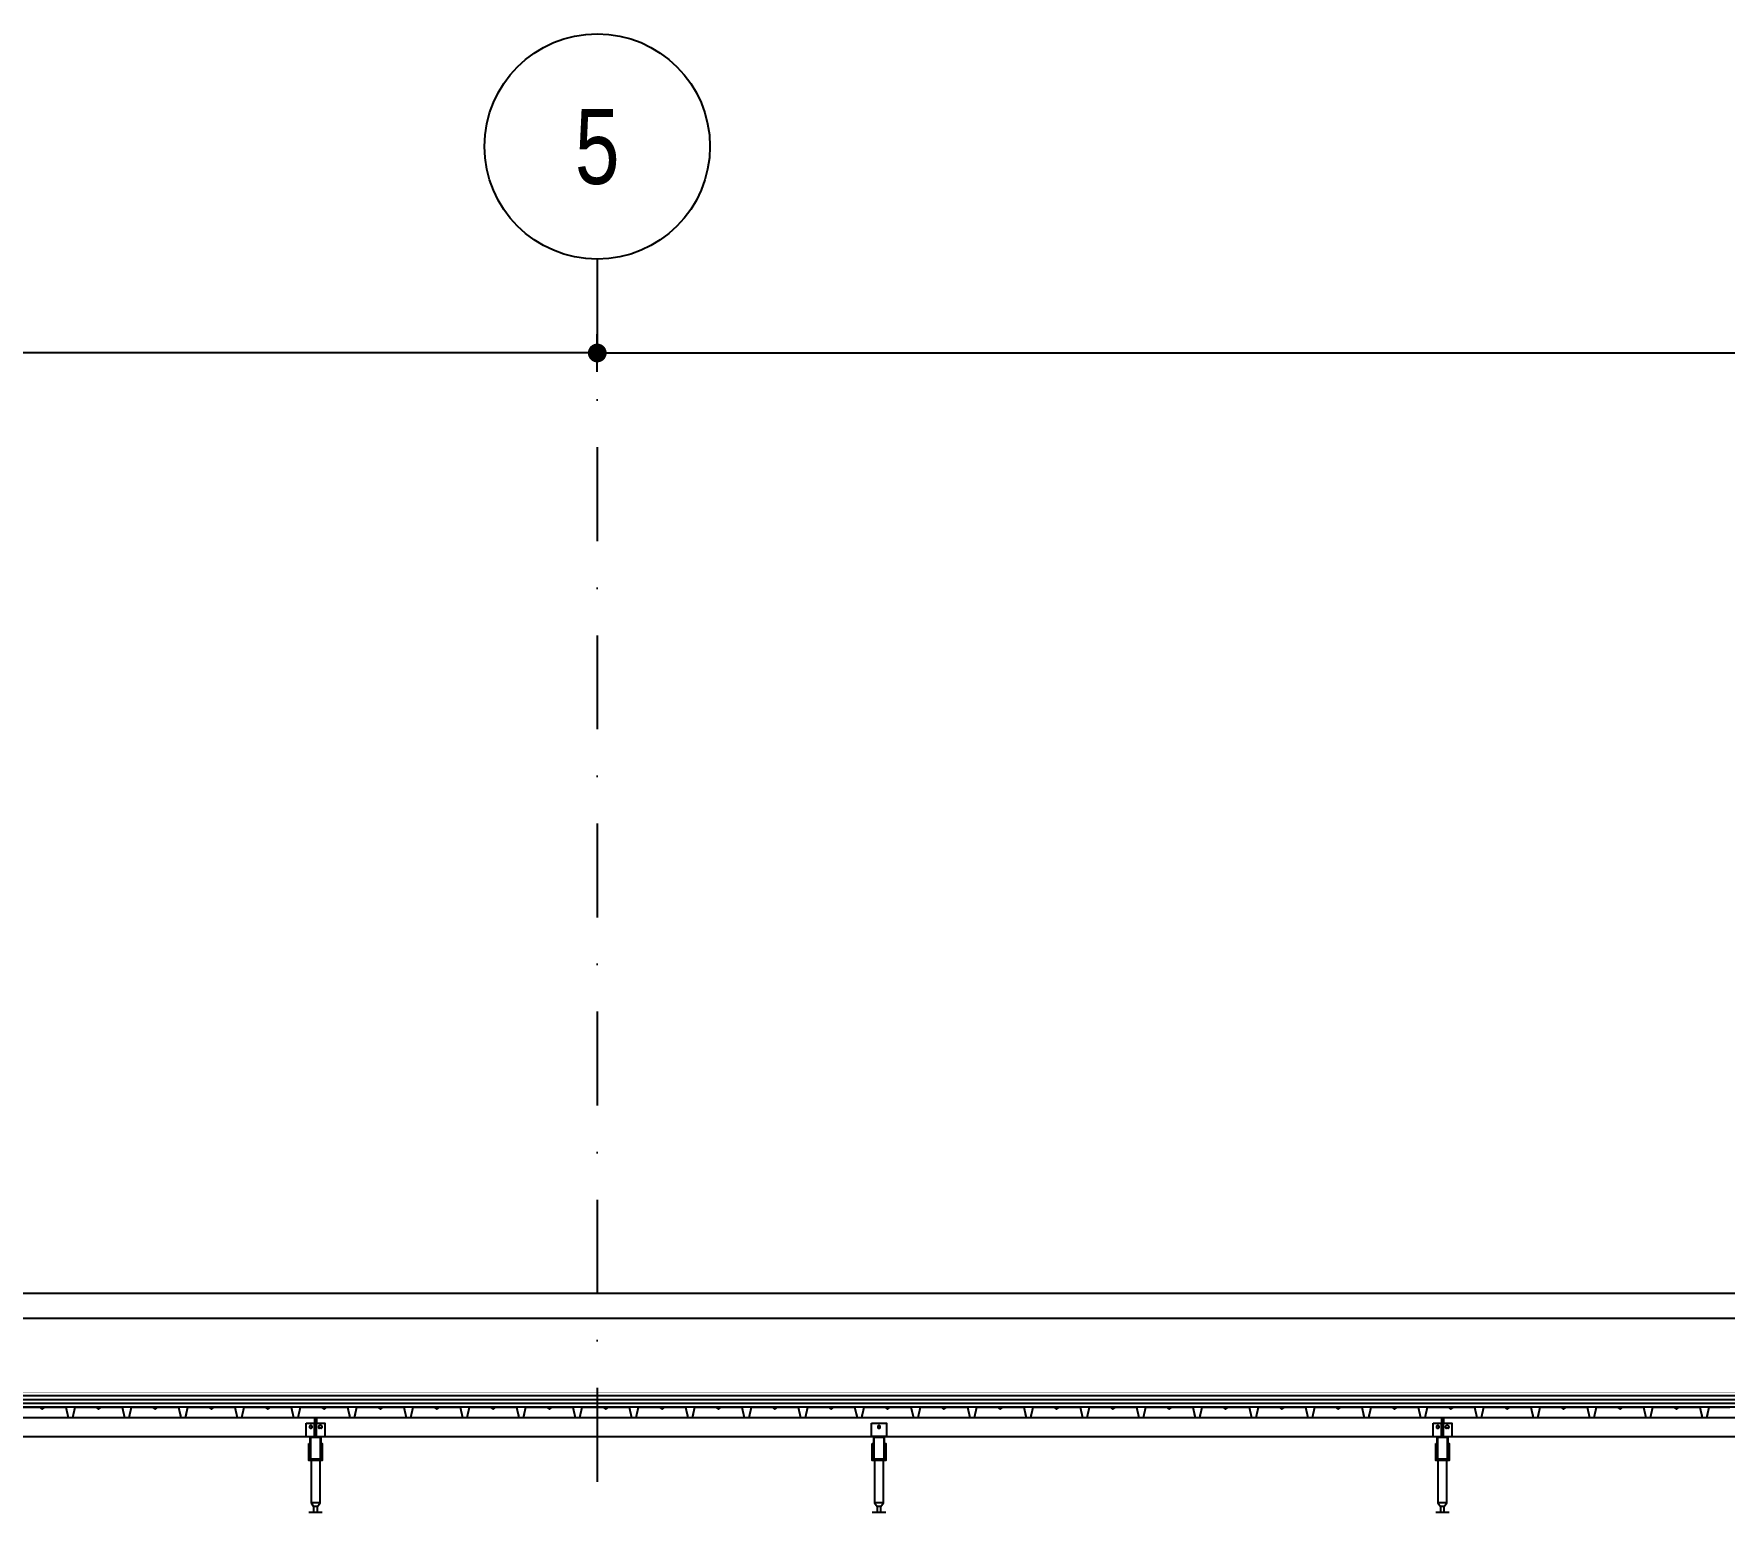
# Model space of a CAD drawing. Header units: centimetres. Extents: x 26569 to 160723, y -3143 to 14565.
# Drawn here: x 34776.7 to 35226.7, y 6345.9 to 6739.6 of the extents above; entities that cross this region are included whole.
import ezdxf
from ezdxf.enums import TextEntityAlignment as Align

# ---------------------------------------------------------------- set-up
doc = ezdxf.new("R2010")
doc.units = ezdxf.units.CM
doc.header["$LTSCALE"] = 100
doc.linetypes.add('DASHDOT2', pattern=[0.5, 0.25, -0.125, 0, -0.125])
doc.linetypes.add('HIDDEN', pattern=[9.525, 6.35, -3.175])
for name, color, linetype in [('A-ANNO-DIMS', 187, 'Continuous'), ('A-ANNO-GRID', 155, 'DASHDOT2'), ('A-ELEV-02', 253, 'Continuous'), ('A-ELEV-04', 250, 'Continuous'), ('A-WALL-INSL', 249, 'Continuous'), ('A-WALL-SNWPNL', 200, 'Continuous'), ('S-STEL', 3, 'Continuous')]:
    doc.layers.add(name, color=color, linetype=linetype)
doc.styles.add('Fields_100', font='act_simplex.shx', dxfattribs={"width": 0.8, "height": 20})
doc.linetypes.add('BATTING', pattern='A,0.00254,-2.54,[134,ltypeshp.shx,S=2.54,R=0,X=-2.54,Y=0],-5.08,[134,ltypeshp.shx,S=2.54,R=180,X=2.54,Y=0],-2.54', length=10.16254)
doc.dimstyles.new('FIELDS_100', dxfattribs={"dimscale": 0, "dimtxt": 20, "dimasz": 5, "dimexe": 5, "dimexo": 5, "dimgap": 5, "dimtad": 0, "dimdec": 0, "dimzin": 0, "dimdsep": 46, "dimtxsty": 'Fields_100', "dimblk": 'DOT', "dimcen": 0.09, "dimclrt": 50, "dimadec": 0, "dimazin": 0, "dimtfac": 1, "dimtdec": 0, "dimtix": 1, "dimtofl": 0, "dimtmove": 1, "dimatfit": 3, "dimfxl": 5, "dimfxlon": 1, "dimtolj": 1, "dimtzin": 0, "dimarcsym": 0})

# ---------------------------------------------------------------- blocks, each defined once
blk = doc.blocks.new('_Dot')
at = {"color": 0, "linetype": 'ByBlock', "lineweight": -2}
blk.add_line((-0.5, 0), (-1, 0), dxfattribs=at)
at = {"color": 0, "linetype": 'ByBlock', "const_width": 0.5}
blk.add_lwpolyline([(-0.25, 0, 1), (0.25, 0, 1)], format="xyb", close=True, dxfattribs=at)
blk = doc.blocks.new('*D692')
at = {"layer": 'A-ANNO-DIMS', "color": 0, "lineweight": -2, "transparency": 16777216}
for p, q in [((34026.73, 6649.56), (34026.73, 6659.56)), ((34926.73, 6649.56), (34926.73, 6659.56)), ((34031.73, 6654.56), (34445.07, 6654.56)), ((34921.73, 6654.56), (34508.4, 6654.56))]:
    blk.add_line(p, q, dxfattribs=at)
at = {"layer": 'DEFPOINTS', "color": 0, "transparency": 16777216}
for p in [(34926.73, 6654.56), (34026.73, 6232.06), (34926.73, 6232.06)]:
    blk.add_point(p, dxfattribs=at)
at = {"layer": 'A-ANNO-DIMS', "color": 0, "lineweight": -2, "transparency": 16777216, "xscale": 5, "yscale": 5, "zscale": 5, "rotation": 180}
blk.add_blockref('_Dot', (34026.73, 6654.56), dxfattribs=at)
at = {"layer": 'A-ANNO-DIMS', "color": 0, "lineweight": -2, "transparency": 16777216, "xscale": 5, "yscale": 5, "zscale": 5}
blk.add_blockref('_Dot', (34926.73, 6654.56), dxfattribs=at)
at = {"layer": 'A-ANNO-DIMS', "color": 50, "transparency": 16777216, "insert": (34476.73, 6654.56), "char_height": 20, "attachment_point": 5, "style": 'Fields_100'}
blk.add_mtext('\\A1;1800', dxfattribs=at)
blk = doc.blocks.new('*D693')
at = {"layer": 'A-ANNO-DIMS', "color": 0, "lineweight": -2, "transparency": 16777216}
for p, q in [((34926.73, 6649.56), (34926.73, 6659.56)), ((35826.73, 6649.56), (35826.73, 6659.56)), ((34931.73, 6654.56), (35345.07, 6654.56)), ((35821.73, 6654.56), (35408.4, 6654.56))]:
    blk.add_line(p, q, dxfattribs=at)
at = {"layer": 'DEFPOINTS', "color": 0, "transparency": 16777216}
for p in [(35826.73, 6654.56), (34926.73, 6232.06), (35826.73, 6232.06)]:
    blk.add_point(p, dxfattribs=at)
at = {"layer": 'A-ANNO-DIMS', "color": 0, "lineweight": -2, "transparency": 16777216, "xscale": 5, "yscale": 5, "zscale": 5, "rotation": 180}
blk.add_blockref('_Dot', (34926.73, 6654.56), dxfattribs=at)
at = {"layer": 'A-ANNO-DIMS', "color": 0, "lineweight": -2, "transparency": 16777216, "xscale": 5, "yscale": 5, "zscale": 5}
blk.add_blockref('_Dot', (35826.73, 6654.56), dxfattribs=at)
at = {"layer": 'A-ANNO-DIMS', "color": 50, "transparency": 16777216, "insert": (35376.73, 6654.56), "char_height": 20, "attachment_point": 5, "style": 'Fields_100'}
blk.add_mtext('\\A1;1800', dxfattribs=at)

msp = doc.modelspace()

# ---------------------------------------------------------------- linework, layer by layer
at = {"layer": 'A-ANNO-GRID'}
msp.add_lwpolyline([(34926.73, 6679.56), (34926.73, 5813.01)], dxfattribs=at)
at = {"layer": 'A-ANNO-GRID', "linetype": 'Continuous', "ltscale": 10}
msp.add_circle((34926.73, 6709.56), 30, dxfattribs=at)
at = {"layer": 'A-ELEV-02'}
for points in [[(32200.48, 6371.06), (36699.23, 6371.06)], [(34851.48, 6371.06), (34851.48, 6369.56)], [(34851.98, 6371.06), (34851.98, 6369.56)], [(34852.83, 6368.91), (34852.83, 6368.91), (34852.82, 6368.91), (34852.81, 6368.91), (34852.8, 6368.91), (34852.79, 6368.91), (34852.79, 6368.91), (34852.78, 6368.91), (34852.77, 6368.91), (34852.76, 6368.9), (34852.75, 6368.9), (34852.75, 6368.9), (34852.74, 6368.9), (34852.73, 6368.9), (34852.72, 6368.89), (34852.71, 6368.89), (34852.71, 6368.89), (34852.7, 6368.88), (34852.69, 6368.88), (34852.68, 6368.88), (34852.67, 6368.87), (34852.67, 6368.87), (34852.66, 6368.86), (34852.65, 6368.86), (34852.64, 6368.86), (34852.64, 6368.85), (34852.63, 6368.84), (34852.62, 6368.84), (34852.61, 6368.83), (34852.61, 6368.83), (34852.6, 6368.82), (34852.59, 6368.82), (34852.59, 6368.81), (34852.58, 6368.8), (34852.57, 6368.8), (34852.57, 6368.79), (34852.56, 6368.78), (34852.56, 6368.78), (34852.55, 6368.77), (34852.55, 6368.76), (34852.54, 6368.75), (34852.54, 6368.75), (34852.53, 6368.74), (34852.53, 6368.73), (34852.52, 6368.72), (34852.52, 6368.72), (34852.52, 6368.71), (34852.51, 6368.7), (34852.51, 6368.69), (34852.51, 6368.68), (34852.5, 6368.67), (34852.5, 6368.67), (34852.5, 6368.66), (34852.5, 6368.65), (34852.49, 6368.64), (34852.49, 6368.63), (34852.49, 6368.63), (34852.49, 6368.62), (34852.49, 6368.61), (34852.49, 6368.6), (34852.49, 6368.59), (34852.49, 6368.59), (34852.48, 6368.58), (34852.48, 6368.57), (34852.48, 6368.56), (34852.48, 6368.55), (34852.48, 6368.55), (34852.49, 6368.54), (34852.49, 6368.53), (34852.49, 6368.52), (34852.49, 6368.51), (34852.49, 6368.51), (34852.49, 6368.5), (34852.49, 6368.49), (34852.49, 6368.48), (34852.5, 6368.47), (34852.5, 6368.47), (34852.5, 6368.46), (34852.5, 6368.45), (34852.51, 6368.44), (34852.51, 6368.43), (34852.51, 6368.43), (34852.52, 6368.42), (34852.52, 6368.41), (34852.52, 6368.4), (34852.53, 6368.39), (34852.53, 6368.39), (34852.54, 6368.38), (34852.54, 6368.37), (34852.55, 6368.36), (34852.55, 6368.36), (34852.56, 6368.35), (34852.56, 6368.34), (34852.57, 6368.33), (34852.57, 6368.33), (34852.58, 6368.32), (34852.59, 6368.31), (34852.59, 6368.31), (34852.6, 6368.3), (34852.61, 6368.3), (34852.61, 6368.29), (34852.62, 6368.28), (34852.63, 6368.28), (34852.64, 6368.27), (34852.64, 6368.27), (34852.65, 6368.26), (34852.66, 6368.26), (34852.67, 6368.26), (34852.67, 6368.25), (34852.68, 6368.25), (34852.69, 6368.24), (34852.7, 6368.24), (34852.71, 6368.24), (34852.71, 6368.23), (34852.72, 6368.23), (34852.73, 6368.23), (34852.74, 6368.23), (34852.75, 6368.22), (34852.75, 6368.22), (34852.76, 6368.22), (34852.77, 6368.22), (34852.78, 6368.22), (34852.79, 6368.22), (34852.79, 6368.21), (34852.8, 6368.21), (34852.81, 6368.21), (34852.82, 6368.21), (34852.83, 6368.21), (34852.83, 6368.21)], [(34853.13, 6368.91), (34852.83, 6368.91)], [(34853.13, 6368.21), (34852.83, 6368.21)], [(34853.13, 6368.21), (34853.14, 6368.21), (34853.15, 6368.21), (34853.16, 6368.21), (34853.17, 6368.21), (34853.17, 6368.21), (34853.18, 6368.22), (34853.19, 6368.22), (34853.2, 6368.22), (34853.21, 6368.22), (34853.21, 6368.22), (34853.22, 6368.22), (34853.23, 6368.23), (34853.24, 6368.23), (34853.25, 6368.23), (34853.26, 6368.23), (34853.26, 6368.24), (34853.27, 6368.24), (34853.28, 6368.24), (34853.29, 6368.25), (34853.3, 6368.25), (34853.3, 6368.26), (34853.31, 6368.26), (34853.32, 6368.26), (34853.33, 6368.27), (34853.33, 6368.27), (34853.34, 6368.28), (34853.35, 6368.28), (34853.35, 6368.29), (34853.36, 6368.3), (34853.37, 6368.3), (34853.38, 6368.31), (34853.38, 6368.31), (34853.39, 6368.32), (34853.39, 6368.33), (34853.4, 6368.33), (34853.41, 6368.34), (34853.41, 6368.35), (34853.42, 6368.36), (34853.42, 6368.36), (34853.43, 6368.37), (34853.43, 6368.38), (34853.44, 6368.39), (34853.44, 6368.39), (34853.45, 6368.4), (34853.45, 6368.41), (34853.45, 6368.42), (34853.46, 6368.43), (34853.46, 6368.43), (34853.46, 6368.44), (34853.47, 6368.45), (34853.47, 6368.46), (34853.47, 6368.47), (34853.47, 6368.47), (34853.48, 6368.48), (34853.48, 6368.49), (34853.48, 6368.5), (34853.48, 6368.51), (34853.48, 6368.51), (34853.48, 6368.52), (34853.48, 6368.53), (34853.48, 6368.54), (34853.48, 6368.55), (34853.48, 6368.55), (34853.48, 6368.56), (34853.48, 6368.57), (34853.48, 6368.58), (34853.48, 6368.59), (34853.48, 6368.59), (34853.48, 6368.6), (34853.48, 6368.61), (34853.48, 6368.62), (34853.48, 6368.63), (34853.48, 6368.63), (34853.48, 6368.64), (34853.47, 6368.65), (34853.47, 6368.66), (34853.47, 6368.67), (34853.47, 6368.67), (34853.46, 6368.68), (34853.46, 6368.69), (34853.46, 6368.7), (34853.45, 6368.71), (34853.45, 6368.72), (34853.45, 6368.72), (34853.44, 6368.73), (34853.44, 6368.74), (34853.43, 6368.75), (34853.43, 6368.75), (34853.42, 6368.76), (34853.42, 6368.77), (34853.41, 6368.78), (34853.41, 6368.78), (34853.4, 6368.79), (34853.39, 6368.8), (34853.39, 6368.8), (34853.38, 6368.81), (34853.38, 6368.82), (34853.37, 6368.82), (34853.36, 6368.83), (34853.35, 6368.83), (34853.35, 6368.84), (34853.34, 6368.84), (34853.33, 6368.85), (34853.33, 6368.86), (34853.32, 6368.86), (34853.31, 6368.86), (34853.3, 6368.87), (34853.3, 6368.87), (34853.29, 6368.88), (34853.28, 6368.88), (34853.27, 6368.88), (34853.26, 6368.89), (34853.26, 6368.89), (34853.25, 6368.89), (34853.24, 6368.9), (34853.23, 6368.9), (34853.22, 6368.9), (34853.21, 6368.9), (34853.21, 6368.9), (34853.2, 6368.91), (34853.19, 6368.91), (34853.18, 6368.91), (34853.17, 6368.91), (34853.17, 6368.91), (34853.16, 6368.91), (34853.15, 6368.91), (34853.14, 6368.91), (34853.13, 6368.91)], [(35151.48, 6371.06), (35151.48, 6369.56)], [(35151.98, 6371.06), (35151.98, 6369.56)], [(35152.83, 6368.91), (35152.83, 6368.91), (35152.82, 6368.91), (35152.81, 6368.91), (35152.8, 6368.91), (35152.79, 6368.91), (35152.79, 6368.91), (35152.78, 6368.91), (35152.77, 6368.91), (35152.76, 6368.9), (35152.75, 6368.9), (35152.75, 6368.9), (35152.74, 6368.9), (35152.73, 6368.9), (35152.72, 6368.89), (35152.71, 6368.89), (35152.71, 6368.89), (35152.7, 6368.88), (35152.69, 6368.88), (35152.68, 6368.88), (35152.67, 6368.87), (35152.67, 6368.87), (35152.66, 6368.86), (35152.65, 6368.86), (35152.64, 6368.86), (35152.64, 6368.85), (35152.63, 6368.84), (35152.62, 6368.84), (35152.61, 6368.83), (35152.61, 6368.83), (35152.6, 6368.82), (35152.59, 6368.82), (35152.59, 6368.81), (35152.58, 6368.8), (35152.57, 6368.8), (35152.57, 6368.79), (35152.56, 6368.78), (35152.56, 6368.78), (35152.55, 6368.77), (35152.55, 6368.76), (35152.54, 6368.75), (35152.54, 6368.75), (35152.53, 6368.74), (35152.53, 6368.73), (35152.52, 6368.72), (35152.52, 6368.72), (35152.52, 6368.71), (35152.51, 6368.7), (35152.51, 6368.69), (35152.51, 6368.68), (35152.5, 6368.67), (35152.5, 6368.67), (35152.5, 6368.66), (35152.5, 6368.65), (35152.49, 6368.64), (35152.49, 6368.63), (35152.49, 6368.63), (35152.49, 6368.62), (35152.49, 6368.61), (35152.49, 6368.6), (35152.49, 6368.59), (35152.49, 6368.59), (35152.48, 6368.58), (35152.48, 6368.57), (35152.48, 6368.56), (35152.48, 6368.55), (35152.48, 6368.55), (35152.49, 6368.54), (35152.49, 6368.53), (35152.49, 6368.52), (35152.49, 6368.51), (35152.49, 6368.51), (35152.49, 6368.5), (35152.49, 6368.49), (35152.49, 6368.48), (35152.5, 6368.47), (35152.5, 6368.47), (35152.5, 6368.46), (35152.5, 6368.45), (35152.51, 6368.44), (35152.51, 6368.43), (35152.51, 6368.43), (35152.52, 6368.42), (35152.52, 6368.41), (35152.52, 6368.4), (35152.53, 6368.39), (35152.53, 6368.39), (35152.54, 6368.38), (35152.54, 6368.37), (35152.55, 6368.36), (35152.55, 6368.36), (35152.56, 6368.35), (35152.56, 6368.34), (35152.57, 6368.33), (35152.57, 6368.33), (35152.58, 6368.32), (35152.59, 6368.31), (35152.59, 6368.31), (35152.6, 6368.3), (35152.61, 6368.3), (35152.61, 6368.29), (35152.62, 6368.28), (35152.63, 6368.28), (35152.64, 6368.27), (35152.64, 6368.27), (35152.65, 6368.26), (35152.66, 6368.26), (35152.67, 6368.26), (35152.67, 6368.25), (35152.68, 6368.25), (35152.69, 6368.24), (35152.7, 6368.24), (35152.71, 6368.24), (35152.71, 6368.23), (35152.72, 6368.23), (35152.73, 6368.23), (35152.74, 6368.23), (35152.75, 6368.22), (35152.75, 6368.22), (35152.76, 6368.22), (35152.77, 6368.22), (35152.78, 6368.22), (35152.79, 6368.22), (35152.79, 6368.21), (35152.8, 6368.21), (35152.81, 6368.21), (35152.82, 6368.21), (35152.83, 6368.21), (35152.83, 6368.21)], [(35153.13, 6368.91), (35152.83, 6368.91)], [(35153.13, 6368.21), (35152.83, 6368.21)], [(35153.13, 6368.21), (35153.14, 6368.21), (35153.15, 6368.21), (35153.16, 6368.21), (35153.17, 6368.21), (35153.17, 6368.21), (35153.18, 6368.22), (35153.19, 6368.22), (35153.2, 6368.22), (35153.21, 6368.22), (35153.21, 6368.22), (35153.22, 6368.22), (35153.23, 6368.23), (35153.24, 6368.23), (35153.25, 6368.23), (35153.26, 6368.23), (35153.26, 6368.24), (35153.27, 6368.24), (35153.28, 6368.24), (35153.29, 6368.25), (35153.3, 6368.25), (35153.3, 6368.26), (35153.31, 6368.26), (35153.32, 6368.26), (35153.33, 6368.27), (35153.33, 6368.27), (35153.34, 6368.28), (35153.35, 6368.28), (35153.35, 6368.29), (35153.36, 6368.3), (35153.37, 6368.3), (35153.38, 6368.31), (35153.38, 6368.31), (35153.39, 6368.32), (35153.39, 6368.33), (35153.4, 6368.33), (35153.41, 6368.34), (35153.41, 6368.35), (35153.42, 6368.36), (35153.42, 6368.36), (35153.43, 6368.37), (35153.43, 6368.38), (35153.44, 6368.39), (35153.44, 6368.39), (35153.45, 6368.4), (35153.45, 6368.41), (35153.45, 6368.42), (35153.46, 6368.43), (35153.46, 6368.43), (35153.46, 6368.44), (35153.47, 6368.45), (35153.47, 6368.46), (35153.47, 6368.47), (35153.47, 6368.47), (35153.48, 6368.48), (35153.48, 6368.49), (35153.48, 6368.5), (35153.48, 6368.51), (35153.48, 6368.51), (35153.48, 6368.52), (35153.48, 6368.53), (35153.48, 6368.54), (35153.48, 6368.55), (35153.48, 6368.55), (35153.48, 6368.56), (35153.48, 6368.57), (35153.48, 6368.58), (35153.48, 6368.59), (35153.48, 6368.59), (35153.48, 6368.6), (35153.48, 6368.61), (35153.48, 6368.62), (35153.48, 6368.63), (35153.48, 6368.63), (35153.48, 6368.64), (35153.47, 6368.65), (35153.47, 6368.66), (35153.47, 6368.67), (35153.47, 6368.67), (35153.46, 6368.68), (35153.46, 6368.69), (35153.46, 6368.7), (35153.45, 6368.71), (35153.45, 6368.72), (35153.45, 6368.72), (35153.44, 6368.73), (35153.44, 6368.74), (35153.43, 6368.75), (35153.43, 6368.75), (35153.42, 6368.76), (35153.42, 6368.77), (35153.41, 6368.78), (35153.41, 6368.78), (35153.4, 6368.79), (35153.39, 6368.8), (35153.39, 6368.8), (35153.38, 6368.81), (35153.38, 6368.82), (35153.37, 6368.82), (35153.36, 6368.83), (35153.35, 6368.83), (35153.35, 6368.84), (35153.34, 6368.84), (35153.33, 6368.85), (35153.33, 6368.86), (35153.32, 6368.86), (35153.31, 6368.86), (35153.3, 6368.87), (35153.3, 6368.87), (35153.29, 6368.88), (35153.28, 6368.88), (35153.27, 6368.88), (35153.26, 6368.89), (35153.26, 6368.89), (35153.25, 6368.89), (35153.24, 6368.9), (35153.23, 6368.9), (35153.22, 6368.9), (35153.21, 6368.9), (35153.21, 6368.9), (35153.2, 6368.91), (35153.19, 6368.91), (35153.18, 6368.91), (35153.17, 6368.91), (35153.17, 6368.91), (35153.16, 6368.91), (35153.15, 6368.91), (35153.14, 6368.91), (35153.13, 6368.91)], [(32200.48, 6366.06), (36699.23, 6366.06)], [(34849.23, 6366.06), (34854.23, 6366.06)], [(34849.93, 6363.26), (34850.18, 6363.26)], [(34853.28, 6363.26), (34853.53, 6363.26)], [(35003.73, 6366.06), (34999.73, 6366.06)], [(34999.93, 6363.26), (35000.18, 6363.26)], [(35003.28, 6363.26), (35003.53, 6363.26)], [(35149.23, 6366.06), (35154.23, 6366.06)], [(35149.93, 6363.26), (35150.18, 6363.26)], [(35153.28, 6363.26), (35153.53, 6363.26)], [(34849.93, 6362.56), (34850.18, 6362.56)], [(34850.53, 6359.66), (34850.53, 6348.36), (34851.23, 6347.36), (34851.23, 6345.86)], [(34852.23, 6345.86), (34852.23, 6347.36), (34852.94, 6348.36), (34852.94, 6359.66)], [(34853.28, 6362.56), (34853.53, 6362.56)], [(34999.93, 6362.56), (35000.18, 6362.56)], [(35000.53, 6359.66), (35000.53, 6348.36), (35001.23, 6347.36), (35001.23, 6345.86)], [(35002.23, 6345.86), (35002.23, 6347.36), (35002.94, 6348.36), (35002.94, 6359.66)], [(35003.28, 6362.56), (35003.53, 6362.56)], [(35149.93, 6362.56), (35150.18, 6362.56)], [(35150.53, 6359.66), (35150.53, 6348.36), (35151.23, 6347.36), (35151.23, 6345.86)], [(35152.23, 6345.86), (35152.23, 6347.36), (35152.94, 6348.36), (35152.94, 6359.66)], [(35153.28, 6362.56), (35153.53, 6362.56)], [(34849.93, 6345.86), (34853.53, 6345.86)], [(34852.94, 6348.36), (34850.53, 6348.36)], [(34852.23, 6347.36), (34851.23, 6347.36)], [(34999.93, 6345.86), (35003.53, 6345.86)], [(35002.94, 6348.36), (35000.53, 6348.36)], [(35002.23, 6347.36), (35001.23, 6347.36)], [(35149.93, 6345.86), (35153.53, 6345.86)], [(35152.94, 6348.36), (35150.53, 6348.36)], [(35152.23, 6347.36), (35151.23, 6347.36)]]:
    msp.add_lwpolyline(points, dxfattribs=at)
for points in [[(34849.23, 6369.56), (34854.23, 6369.56), (34854.23, 6365.91), (34849.23, 6365.91)], [(34850.83, 6368.56), (34850.83, 6368.57), (34850.83, 6368.58), (34850.83, 6368.59), (34850.83, 6368.59), (34850.83, 6368.6), (34850.83, 6368.61), (34850.83, 6368.62), (34850.83, 6368.63), (34850.83, 6368.63), (34850.83, 6368.64), (34850.82, 6368.65), (34850.82, 6368.66), (34850.82, 6368.67), (34850.82, 6368.67), (34850.81, 6368.68), (34850.81, 6368.69), (34850.81, 6368.7), (34850.8, 6368.71), (34850.8, 6368.72), (34850.8, 6368.72), (34850.79, 6368.73), (34850.79, 6368.74), (34850.78, 6368.75), (34850.78, 6368.75), (34850.77, 6368.76), (34850.77, 6368.77), (34850.76, 6368.78), (34850.76, 6368.78), (34850.75, 6368.79), (34850.74, 6368.8), (34850.74, 6368.8), (34850.73, 6368.81), (34850.73, 6368.82), (34850.72, 6368.82), (34850.71, 6368.83), (34850.7, 6368.83), (34850.7, 6368.84), (34850.69, 6368.84), (34850.68, 6368.85), (34850.68, 6368.86), (34850.67, 6368.86), (34850.66, 6368.86), (34850.65, 6368.87), (34850.65, 6368.87), (34850.64, 6368.88), (34850.63, 6368.88), (34850.62, 6368.88), (34850.61, 6368.89), (34850.61, 6368.89), (34850.6, 6368.89), (34850.59, 6368.9), (34850.58, 6368.9), (34850.57, 6368.9), (34850.56, 6368.9), (34850.56, 6368.9), (34850.55, 6368.91), (34850.54, 6368.91), (34850.53, 6368.91), (34850.52, 6368.91), (34850.52, 6368.91), (34850.51, 6368.91), (34850.5, 6368.91), (34850.49, 6368.91), (34850.48, 6368.91), (34850.48, 6368.91), (34850.47, 6368.91), (34850.46, 6368.91), (34850.45, 6368.91), (34850.44, 6368.91), (34850.44, 6368.91), (34850.43, 6368.91), (34850.42, 6368.91), (34850.41, 6368.9), (34850.4, 6368.9), (34850.4, 6368.9), (34850.39, 6368.9), (34850.38, 6368.9), (34850.37, 6368.89), (34850.36, 6368.89), (34850.36, 6368.89), (34850.35, 6368.88), (34850.34, 6368.88), (34850.33, 6368.88), (34850.32, 6368.87), (34850.32, 6368.87), (34850.31, 6368.86), (34850.3, 6368.86), (34850.29, 6368.86), (34850.29, 6368.85), (34850.28, 6368.84), (34850.27, 6368.84), (34850.26, 6368.83), (34850.26, 6368.83), (34850.25, 6368.82), (34850.24, 6368.82), (34850.24, 6368.81), (34850.23, 6368.8), (34850.22, 6368.8), (34850.22, 6368.79), (34850.21, 6368.78), (34850.21, 6368.78), (34850.2, 6368.77), (34850.2, 6368.76), (34850.19, 6368.75), (34850.19, 6368.75), (34850.18, 6368.74), (34850.18, 6368.73), (34850.17, 6368.72), (34850.17, 6368.72), (34850.17, 6368.71), (34850.16, 6368.7), (34850.16, 6368.69), (34850.16, 6368.68), (34850.15, 6368.67), (34850.15, 6368.67), (34850.15, 6368.66), (34850.15, 6368.65), (34850.14, 6368.64), (34850.14, 6368.63), (34850.14, 6368.63), (34850.14, 6368.62), (34850.14, 6368.61), (34850.14, 6368.6), (34850.14, 6368.59), (34850.14, 6368.59), (34850.13, 6368.58), (34850.13, 6368.57), (34850.13, 6368.56), (34850.13, 6368.55), (34850.13, 6368.55), (34850.14, 6368.54), (34850.14, 6368.53), (34850.14, 6368.52), (34850.14, 6368.51), (34850.14, 6368.51), (34850.14, 6368.5), (34850.14, 6368.49), (34850.14, 6368.48), (34850.15, 6368.47), (34850.15, 6368.47), (34850.15, 6368.46), (34850.15, 6368.45), (34850.16, 6368.44), (34850.16, 6368.43), (34850.16, 6368.43), (34850.17, 6368.42), (34850.17, 6368.41), (34850.17, 6368.4), (34850.18, 6368.39), (34850.18, 6368.39), (34850.19, 6368.38), (34850.19, 6368.37), (34850.2, 6368.36), (34850.2, 6368.36), (34850.21, 6368.35), (34850.21, 6368.34), (34850.22, 6368.33), (34850.22, 6368.33), (34850.23, 6368.32), (34850.24, 6368.31), (34850.24, 6368.31), (34850.25, 6368.3), (34850.26, 6368.3), (34850.26, 6368.29), (34850.27, 6368.28), (34850.28, 6368.28), (34850.29, 6368.27), (34850.29, 6368.27), (34850.3, 6368.26), (34850.31, 6368.26), (34850.32, 6368.26), (34850.32, 6368.25), (34850.33, 6368.25), (34850.34, 6368.24), (34850.35, 6368.24), (34850.36, 6368.24), (34850.36, 6368.23), (34850.37, 6368.23), (34850.38, 6368.23), (34850.39, 6368.23), (34850.4, 6368.22), (34850.4, 6368.22), (34850.41, 6368.22), (34850.42, 6368.22), (34850.43, 6368.22), (34850.44, 6368.22), (34850.44, 6368.21), (34850.45, 6368.21), (34850.46, 6368.21), (34850.47, 6368.21), (34850.48, 6368.21), (34850.48, 6368.21), (34850.49, 6368.21), (34850.5, 6368.21), (34850.51, 6368.21), (34850.52, 6368.21), (34850.52, 6368.21), (34850.53, 6368.22), (34850.54, 6368.22), (34850.55, 6368.22), (34850.56, 6368.22), (34850.56, 6368.22), (34850.57, 6368.22), (34850.58, 6368.23), (34850.59, 6368.23), (34850.6, 6368.23), (34850.61, 6368.23), (34850.61, 6368.24), (34850.62, 6368.24), (34850.63, 6368.24), (34850.64, 6368.25), (34850.65, 6368.25), (34850.65, 6368.26), (34850.66, 6368.26), (34850.67, 6368.26), (34850.68, 6368.27), (34850.68, 6368.27), (34850.69, 6368.28), (34850.7, 6368.28), (34850.7, 6368.29), (34850.71, 6368.3), (34850.72, 6368.3), (34850.73, 6368.31), (34850.73, 6368.31), (34850.74, 6368.32), (34850.74, 6368.33), (34850.75, 6368.33), (34850.76, 6368.34), (34850.76, 6368.35), (34850.77, 6368.36), (34850.77, 6368.36), (34850.78, 6368.37), (34850.78, 6368.38), (34850.79, 6368.39), (34850.79, 6368.39), (34850.8, 6368.4), (34850.8, 6368.41), (34850.8, 6368.42), (34850.81, 6368.43), (34850.81, 6368.43), (34850.81, 6368.44), (34850.82, 6368.45), (34850.82, 6368.46), (34850.82, 6368.47), (34850.82, 6368.47), (34850.83, 6368.48), (34850.83, 6368.49), (34850.83, 6368.5), (34850.83, 6368.51), (34850.83, 6368.51), (34850.83, 6368.52), (34850.83, 6368.53), (34850.83, 6368.54), (34850.83, 6368.55), (34850.83, 6368.55)], [(34999.73, 6369.56), (35003.73, 6369.56), (35003.73, 6365.91), (34999.73, 6365.91)], [(35002.08, 6368.56), (35002.08, 6368.57), (35002.08, 6368.58), (35002.08, 6368.59), (35002.08, 6368.59), (35002.08, 6368.6), (35002.08, 6368.61), (35002.08, 6368.62), (35002.08, 6368.63), (35002.08, 6368.63), (35002.08, 6368.64), (35002.07, 6368.65), (35002.07, 6368.66), (35002.07, 6368.67), (35002.07, 6368.67), (35002.06, 6368.68), (35002.06, 6368.69), (35002.06, 6368.7), (35002.05, 6368.71), (35002.05, 6368.72), (35002.05, 6368.72), (35002.04, 6368.73), (35002.04, 6368.74), (35002.03, 6368.75), (35002.03, 6368.75), (35002.02, 6368.76), (35002.02, 6368.77), (35002.01, 6368.78), (35002.01, 6368.78), (35002, 6368.79), (35001.99, 6368.8), (35001.99, 6368.8), (35001.98, 6368.81), (35001.98, 6368.82), (35001.97, 6368.82), (35001.96, 6368.83), (35001.95, 6368.83), (35001.95, 6368.84), (35001.94, 6368.84), (35001.93, 6368.85), (35001.93, 6368.86), (35001.92, 6368.86), (35001.91, 6368.86), (35001.9, 6368.87), (35001.9, 6368.87), (35001.89, 6368.88), (35001.88, 6368.88), (35001.87, 6368.88), (35001.86, 6368.89), (35001.86, 6368.89), (35001.85, 6368.89), (35001.84, 6368.9), (35001.83, 6368.9), (35001.82, 6368.9), (35001.81, 6368.9), (35001.81, 6368.9), (35001.8, 6368.91), (35001.79, 6368.91), (35001.78, 6368.91), (35001.77, 6368.91), (35001.77, 6368.91), (35001.76, 6368.91), (35001.75, 6368.91), (35001.74, 6368.91), (35001.73, 6368.91), (35001.73, 6368.91), (35001.72, 6368.91), (35001.71, 6368.91), (35001.7, 6368.91), (35001.69, 6368.91), (35001.69, 6368.91), (35001.68, 6368.91), (35001.67, 6368.91), (35001.66, 6368.9), (35001.65, 6368.9), (35001.65, 6368.9), (35001.64, 6368.9), (35001.63, 6368.9), (35001.62, 6368.89), (35001.61, 6368.89), (35001.61, 6368.89), (35001.6, 6368.88), (35001.59, 6368.88), (35001.58, 6368.88), (35001.57, 6368.87), (35001.57, 6368.87), (35001.56, 6368.86), (35001.55, 6368.86), (35001.54, 6368.86), (35001.54, 6368.85), (35001.53, 6368.84), (35001.52, 6368.84), (35001.51, 6368.83), (35001.51, 6368.83), (35001.5, 6368.82), (35001.49, 6368.82), (35001.49, 6368.81), (35001.48, 6368.8), (35001.47, 6368.8), (35001.47, 6368.79), (35001.46, 6368.78), (35001.46, 6368.78), (35001.45, 6368.77), (35001.45, 6368.76), (35001.44, 6368.75), (35001.44, 6368.75), (35001.43, 6368.74), (35001.43, 6368.73), (35001.42, 6368.72), (35001.42, 6368.72), (35001.42, 6368.71), (35001.41, 6368.7), (35001.41, 6368.69), (35001.41, 6368.68), (35001.4, 6368.67), (35001.4, 6368.67), (35001.4, 6368.66), (35001.4, 6368.65), (35001.39, 6368.64), (35001.39, 6368.63), (35001.39, 6368.63), (35001.39, 6368.62), (35001.39, 6368.61), (35001.39, 6368.6), (35001.39, 6368.59), (35001.39, 6368.59), (35001.38, 6368.58), (35001.38, 6368.57), (35001.38, 6368.56), (35001.38, 6368.55), (35001.38, 6368.55), (35001.39, 6368.54), (35001.39, 6368.53), (35001.39, 6368.52), (35001.39, 6368.51), (35001.39, 6368.51), (35001.39, 6368.5), (35001.39, 6368.49), (35001.39, 6368.48), (35001.4, 6368.47), (35001.4, 6368.47), (35001.4, 6368.46), (35001.4, 6368.45), (35001.41, 6368.44), (35001.41, 6368.43), (35001.41, 6368.43), (35001.42, 6368.42), (35001.42, 6368.41), (35001.42, 6368.4), (35001.43, 6368.39), (35001.43, 6368.39), (35001.44, 6368.38), (35001.44, 6368.37), (35001.45, 6368.36), (35001.45, 6368.36), (35001.46, 6368.35), (35001.46, 6368.34), (35001.47, 6368.33), (35001.47, 6368.33), (35001.48, 6368.32), (35001.49, 6368.31), (35001.49, 6368.31), (35001.5, 6368.3), (35001.51, 6368.3), (35001.51, 6368.29), (35001.52, 6368.28), (35001.53, 6368.28), (35001.54, 6368.27), (35001.54, 6368.27), (35001.55, 6368.26), (35001.56, 6368.26), (35001.57, 6368.26), (35001.57, 6368.25), (35001.58, 6368.25), (35001.59, 6368.24), (35001.6, 6368.24), (35001.61, 6368.24), (35001.61, 6368.23), (35001.62, 6368.23), (35001.63, 6368.23), (35001.64, 6368.23), (35001.65, 6368.22), (35001.65, 6368.22), (35001.66, 6368.22), (35001.67, 6368.22), (35001.68, 6368.22), (35001.69, 6368.22), (35001.69, 6368.21), (35001.7, 6368.21), (35001.71, 6368.21), (35001.72, 6368.21), (35001.73, 6368.21), (35001.73, 6368.21), (35001.74, 6368.21), (35001.75, 6368.21), (35001.76, 6368.21), (35001.77, 6368.21), (35001.77, 6368.21), (35001.78, 6368.22), (35001.79, 6368.22), (35001.8, 6368.22), (35001.81, 6368.22), (35001.81, 6368.22), (35001.82, 6368.22), (35001.83, 6368.23), (35001.84, 6368.23), (35001.85, 6368.23), (35001.86, 6368.23), (35001.86, 6368.24), (35001.87, 6368.24), (35001.88, 6368.24), (35001.89, 6368.25), (35001.9, 6368.25), (35001.9, 6368.26), (35001.91, 6368.26), (35001.92, 6368.26), (35001.93, 6368.27), (35001.93, 6368.27), (35001.94, 6368.28), (35001.95, 6368.28), (35001.95, 6368.29), (35001.96, 6368.3), (35001.97, 6368.3), (35001.98, 6368.31), (35001.98, 6368.31), (35001.99, 6368.32), (35001.99, 6368.33), (35002, 6368.33), (35002.01, 6368.34), (35002.01, 6368.35), (35002.02, 6368.36), (35002.02, 6368.36), (35002.03, 6368.37), (35002.03, 6368.38), (35002.04, 6368.39), (35002.04, 6368.39), (35002.05, 6368.4), (35002.05, 6368.41), (35002.05, 6368.42), (35002.06, 6368.43), (35002.06, 6368.43), (35002.06, 6368.44), (35002.07, 6368.45), (35002.07, 6368.46), (35002.07, 6368.47), (35002.07, 6368.47), (35002.08, 6368.48), (35002.08, 6368.49), (35002.08, 6368.5), (35002.08, 6368.51), (35002.08, 6368.51), (35002.08, 6368.52), (35002.08, 6368.53), (35002.08, 6368.54), (35002.08, 6368.55), (35002.08, 6368.55)], [(35149.23, 6369.56), (35154.23, 6369.56), (35154.23, 6365.91), (35149.23, 6365.91)], [(35150.83, 6368.56), (35150.83, 6368.57), (35150.83, 6368.58), (35150.83, 6368.59), (35150.83, 6368.59), (35150.83, 6368.6), (35150.83, 6368.61), (35150.83, 6368.62), (35150.83, 6368.63), (35150.83, 6368.63), (35150.83, 6368.64), (35150.82, 6368.65), (35150.82, 6368.66), (35150.82, 6368.67), (35150.82, 6368.67), (35150.81, 6368.68), (35150.81, 6368.69), (35150.81, 6368.7), (35150.8, 6368.71), (35150.8, 6368.72), (35150.8, 6368.72), (35150.79, 6368.73), (35150.79, 6368.74), (35150.78, 6368.75), (35150.78, 6368.75), (35150.77, 6368.76), (35150.77, 6368.77), (35150.76, 6368.78), (35150.76, 6368.78), (35150.75, 6368.79), (35150.74, 6368.8), (35150.74, 6368.8), (35150.73, 6368.81), (35150.73, 6368.82), (35150.72, 6368.82), (35150.71, 6368.83), (35150.7, 6368.83), (35150.7, 6368.84), (35150.69, 6368.84), (35150.68, 6368.85), (35150.68, 6368.86), (35150.67, 6368.86), (35150.66, 6368.86), (35150.65, 6368.87), (35150.65, 6368.87), (35150.64, 6368.88), (35150.63, 6368.88), (35150.62, 6368.88), (35150.61, 6368.89), (35150.61, 6368.89), (35150.6, 6368.89), (35150.59, 6368.9), (35150.58, 6368.9), (35150.57, 6368.9), (35150.56, 6368.9), (35150.56, 6368.9), (35150.55, 6368.91), (35150.54, 6368.91), (35150.53, 6368.91), (35150.52, 6368.91), (35150.52, 6368.91), (35150.51, 6368.91), (35150.5, 6368.91), (35150.49, 6368.91), (35150.48, 6368.91), (35150.48, 6368.91), (35150.47, 6368.91), (35150.46, 6368.91), (35150.45, 6368.91), (35150.44, 6368.91), (35150.44, 6368.91), (35150.43, 6368.91), (35150.42, 6368.91), (35150.41, 6368.9), (35150.4, 6368.9), (35150.4, 6368.9), (35150.39, 6368.9), (35150.38, 6368.9), (35150.37, 6368.89), (35150.36, 6368.89), (35150.36, 6368.89), (35150.35, 6368.88), (35150.34, 6368.88), (35150.33, 6368.88), (35150.32, 6368.87), (35150.32, 6368.87), (35150.31, 6368.86), (35150.3, 6368.86), (35150.29, 6368.86), (35150.29, 6368.85), (35150.28, 6368.84), (35150.27, 6368.84), (35150.26, 6368.83), (35150.26, 6368.83), (35150.25, 6368.82), (35150.24, 6368.82), (35150.24, 6368.81), (35150.23, 6368.8), (35150.22, 6368.8), (35150.22, 6368.79), (35150.21, 6368.78), (35150.21, 6368.78), (35150.2, 6368.77), (35150.2, 6368.76), (35150.19, 6368.75), (35150.19, 6368.75), (35150.18, 6368.74), (35150.18, 6368.73), (35150.17, 6368.72), (35150.17, 6368.72), (35150.17, 6368.71), (35150.16, 6368.7), (35150.16, 6368.69), (35150.16, 6368.68), (35150.15, 6368.67), (35150.15, 6368.67), (35150.15, 6368.66), (35150.15, 6368.65), (35150.14, 6368.64), (35150.14, 6368.63), (35150.14, 6368.63), (35150.14, 6368.62), (35150.14, 6368.61), (35150.14, 6368.6), (35150.14, 6368.59), (35150.14, 6368.59), (35150.13, 6368.58), (35150.13, 6368.57), (35150.13, 6368.56), (35150.13, 6368.55), (35150.13, 6368.55), (35150.14, 6368.54), (35150.14, 6368.53), (35150.14, 6368.52), (35150.14, 6368.51), (35150.14, 6368.51), (35150.14, 6368.5), (35150.14, 6368.49), (35150.14, 6368.48), (35150.15, 6368.47), (35150.15, 6368.47), (35150.15, 6368.46), (35150.15, 6368.45), (35150.16, 6368.44), (35150.16, 6368.43), (35150.16, 6368.43), (35150.17, 6368.42), (35150.17, 6368.41), (35150.17, 6368.4), (35150.18, 6368.39), (35150.18, 6368.39), (35150.19, 6368.38), (35150.19, 6368.37), (35150.2, 6368.36), (35150.2, 6368.36), (35150.21, 6368.35), (35150.21, 6368.34), (35150.22, 6368.33), (35150.22, 6368.33), (35150.23, 6368.32), (35150.24, 6368.31), (35150.24, 6368.31), (35150.25, 6368.3), (35150.26, 6368.3), (35150.26, 6368.29), (35150.27, 6368.28), (35150.28, 6368.28), (35150.29, 6368.27), (35150.29, 6368.27), (35150.3, 6368.26), (35150.31, 6368.26), (35150.32, 6368.26), (35150.32, 6368.25), (35150.33, 6368.25), (35150.34, 6368.24), (35150.35, 6368.24), (35150.36, 6368.24), (35150.36, 6368.23), (35150.37, 6368.23), (35150.38, 6368.23), (35150.39, 6368.23), (35150.4, 6368.22), (35150.4, 6368.22), (35150.41, 6368.22), (35150.42, 6368.22), (35150.43, 6368.22), (35150.44, 6368.22), (35150.44, 6368.21), (35150.45, 6368.21), (35150.46, 6368.21), (35150.47, 6368.21), (35150.48, 6368.21), (35150.48, 6368.21), (35150.49, 6368.21), (35150.5, 6368.21), (35150.51, 6368.21), (35150.52, 6368.21), (35150.52, 6368.21), (35150.53, 6368.22), (35150.54, 6368.22), (35150.55, 6368.22), (35150.56, 6368.22), (35150.56, 6368.22), (35150.57, 6368.22), (35150.58, 6368.23), (35150.59, 6368.23), (35150.6, 6368.23), (35150.61, 6368.23), (35150.61, 6368.24), (35150.62, 6368.24), (35150.63, 6368.24), (35150.64, 6368.25), (35150.65, 6368.25), (35150.65, 6368.26), (35150.66, 6368.26), (35150.67, 6368.26), (35150.68, 6368.27), (35150.68, 6368.27), (35150.69, 6368.28), (35150.7, 6368.28), (35150.7, 6368.29), (35150.71, 6368.3), (35150.72, 6368.3), (35150.73, 6368.31), (35150.73, 6368.31), (35150.74, 6368.32), (35150.74, 6368.33), (35150.75, 6368.33), (35150.76, 6368.34), (35150.76, 6368.35), (35150.77, 6368.36), (35150.77, 6368.36), (35150.78, 6368.37), (35150.78, 6368.38), (35150.79, 6368.39), (35150.79, 6368.39), (35150.8, 6368.4), (35150.8, 6368.41), (35150.8, 6368.42), (35150.81, 6368.43), (35150.81, 6368.43), (35150.81, 6368.44), (35150.82, 6368.45), (35150.82, 6368.46), (35150.82, 6368.47), (35150.82, 6368.47), (35150.83, 6368.48), (35150.83, 6368.49), (35150.83, 6368.5), (35150.83, 6368.51), (35150.83, 6368.51), (35150.83, 6368.52), (35150.83, 6368.53), (35150.83, 6368.54), (35150.83, 6368.55), (35150.83, 6368.55)], [(34849.93, 6364.16), (34850.18, 6364.16), (34850.18, 6359.91), (34853.28, 6359.91), (34853.28, 6364.16), (34853.53, 6364.16), (34853.53, 6359.66), (34849.93, 6359.66)], [(34999.93, 6364.16), (35000.18, 6364.16), (35000.18, 6359.91), (35003.28, 6359.91), (35003.28, 6364.16), (35003.53, 6364.16), (35003.53, 6359.66), (34999.93, 6359.66)], [(35149.93, 6364.16), (35150.18, 6364.16), (35150.18, 6359.91), (35153.28, 6359.91), (35153.28, 6364.16), (35153.53, 6364.16), (35153.53, 6359.66), (35149.93, 6359.66)]]:
    msp.add_lwpolyline(points, close=True, dxfattribs=at)
at = {"layer": 'A-ELEV-02', "linetype": 'HIDDEN', "ltscale": 0.1}
for points in [[(34851.48, 6366.06), (34851.48, 6369.56)], [(34851.98, 6366.06), (34851.98, 6369.56)], [(35151.48, 6366.06), (35151.48, 6369.56)], [(35151.98, 6366.06), (35151.98, 6369.56)]]:
    msp.add_lwpolyline(points, dxfattribs=at)
at = {"layer": 'A-ELEV-04'}
for p, q in [((41257.01, 6404.13), (31299.11, 6404.13)), ((32208.53, 6397.57), (41237.71, 6397.57))]:
    msp.add_line(p, q, dxfattribs=at)
at = {"layer": 'A-WALL-INSL', "ltscale": 0.002, "const_width": 0.1}
msp.add_lwpolyline([(41241.73, 6377.81), (32205.48, 6377.81)], dxfattribs=at)
at = {"layer": 'A-WALL-INSL', "linetype": 'BATTING', "ltscale": 0.002}
for points in [[(41241.73, 6376.81), (32205.48, 6376.81)], [(41241.73, 6374.81), (32205.48, 6374.81)]]:
    msp.add_lwpolyline(points, dxfattribs=at)
at = {"layer": 'A-WALL-INSL', "ltscale": 0.002}
for points in [[(41241.73, 6375.81), (32205.48, 6375.81)], [(41241.73, 6373.81), (32205.48, 6373.81)]]:
    msp.add_lwpolyline(points, dxfattribs=at)
at = {"layer": 'A-WALL-SNWPNL', "ltscale": 100}
for points in [[(34772.75, 6373.81), (34778.25, 6373.81), (34779, 6373.31), (34779.75, 6373.81), (34785.25, 6373.81), (34785.88, 6371.06), (34787.13, 6371.06), (34787.75, 6373.81), (34793.25, 6373.81), (34794, 6373.31), (34794.75, 6373.81), (34800.25, 6373.81), (34800.88, 6371.06), (34802.13, 6371.06), (34802.75, 6373.81), (34808.25, 6373.81), (34809, 6373.31), (34809.75, 6373.81), (34815.25, 6373.81), (34815.88, 6371.06), (34817.13, 6371.06), (34817.35, 6372.04)], [(34815.66, 6372.04), (34815.88, 6371.06), (34817.13, 6371.06), (34817.75, 6373.81), (34823.25, 6373.81), (34824, 6373.31), (34824.75, 6373.81), (34830.25, 6373.81), (34830.88, 6371.06), (34832.13, 6371.06), (34832.75, 6373.81), (34838.25, 6373.81), (34839, 6373.31), (34839.75, 6373.81), (34845.25, 6373.81), (34845.88, 6371.06), (34847.13, 6371.06), (34847.75, 6373.81), (34853.25, 6373.81), (34854, 6373.31), (34854.75, 6373.81), (34860.25, 6373.81), (34860.88, 6371.06), (34862.13, 6371.06), (34862.35, 6372.04)], [(34860.66, 6372.04), (34860.88, 6371.06), (34862.13, 6371.06), (34862.75, 6373.81), (34868.25, 6373.81), (34869, 6373.31), (34869.75, 6373.81), (34875.25, 6373.81), (34875.88, 6371.06), (34877.13, 6371.06), (34877.75, 6373.81), (34883.25, 6373.81), (34884, 6373.31), (34884.75, 6373.81), (34890.25, 6373.81), (34890.88, 6371.06), (34892.13, 6371.06), (34892.75, 6373.81), (34898.25, 6373.81), (34899, 6373.31), (34899.75, 6373.81), (34905.25, 6373.81), (34905.88, 6371.06), (34907.13, 6371.06), (34907.35, 6372.04)], [(34905.66, 6372.04), (34905.88, 6371.06), (34907.13, 6371.06), (34907.75, 6373.81), (34913.25, 6373.81), (34914, 6373.31), (34914.75, 6373.81), (34920.25, 6373.81), (34920.88, 6371.06), (34922.13, 6371.06), (34922.75, 6373.81), (34928.25, 6373.81), (34929, 6373.31), (34929.75, 6373.81), (34935.25, 6373.81), (34935.88, 6371.06), (34937.13, 6371.06), (34937.75, 6373.81), (34943.25, 6373.81), (34944, 6373.31), (34944.75, 6373.81), (34950.25, 6373.81), (34950.88, 6371.06), (34952.13, 6371.06), (34952.35, 6372.04)], [(34950.66, 6372.04), (34950.88, 6371.06), (34952.13, 6371.06), (34952.75, 6373.81), (34958.25, 6373.81), (34959, 6373.31), (34959.75, 6373.81), (34965.25, 6373.81), (34965.88, 6371.06), (34967.13, 6371.06), (34967.75, 6373.81), (34973.25, 6373.81), (34974, 6373.31), (34974.75, 6373.81), (34980.25, 6373.81), (34980.88, 6371.06), (34982.13, 6371.06), (34982.75, 6373.81), (34988.25, 6373.81), (34989, 6373.31), (34989.75, 6373.81), (34995.25, 6373.81), (34995.88, 6371.06), (34997.13, 6371.06), (34997.35, 6372.04)], [(34995.66, 6372.04), (34995.88, 6371.06), (34997.13, 6371.06), (34997.75, 6373.81), (35003.25, 6373.81), (35004, 6373.31), (35004.75, 6373.81), (35010.25, 6373.81), (35010.88, 6371.06), (35012.13, 6371.06), (35012.75, 6373.81), (35018.25, 6373.81), (35019, 6373.31), (35019.75, 6373.81), (35025.25, 6373.81), (35025.88, 6371.06), (35027.13, 6371.06), (35027.75, 6373.81), (35033.25, 6373.81), (35034, 6373.31), (35034.75, 6373.81), (35040.25, 6373.81), (35040.88, 6371.06), (35042.13, 6371.06), (35042.35, 6372.04)], [(35040.66, 6372.04), (35040.88, 6371.06), (35042.13, 6371.06), (35042.75, 6373.81), (35048.25, 6373.81), (35049, 6373.31), (35049.75, 6373.81), (35055.25, 6373.81), (35055.88, 6371.06), (35057.13, 6371.06), (35057.75, 6373.81), (35063.25, 6373.81), (35064, 6373.31), (35064.75, 6373.81), (35070.25, 6373.81), (35070.88, 6371.06), (35072.13, 6371.06), (35072.75, 6373.81), (35078.25, 6373.81), (35079, 6373.31), (35079.75, 6373.81), (35085.25, 6373.81), (35085.88, 6371.06), (35087.13, 6371.06), (35087.35, 6372.04)], [(35085.66, 6372.04), (35085.88, 6371.06), (35087.13, 6371.06), (35087.75, 6373.81), (35093.25, 6373.81), (35094, 6373.31), (35094.75, 6373.81), (35100.25, 6373.81), (35100.88, 6371.06), (35102.13, 6371.06), (35102.75, 6373.81), (35108.25, 6373.81), (35109, 6373.31), (35109.75, 6373.81), (35115.25, 6373.81), (35115.88, 6371.06), (35117.13, 6371.06), (35117.75, 6373.81), (35123.25, 6373.81), (35124, 6373.31), (35124.75, 6373.81), (35130.25, 6373.81), (35130.88, 6371.06), (35132.13, 6371.06), (35132.35, 6372.04)], [(35130.66, 6372.04), (35130.88, 6371.06), (35132.13, 6371.06), (35132.75, 6373.81), (35138.25, 6373.81), (35139, 6373.31), (35139.75, 6373.81), (35145.25, 6373.81), (35145.88, 6371.06), (35147.13, 6371.06), (35147.75, 6373.81), (35153.25, 6373.81), (35154, 6373.31), (35154.75, 6373.81), (35160.25, 6373.81), (35160.88, 6371.06), (35162.13, 6371.06), (35162.75, 6373.81), (35168.25, 6373.81), (35169, 6373.31), (35169.75, 6373.81), (35175.25, 6373.81), (35175.88, 6371.06), (35177.13, 6371.06), (35177.35, 6372.04)], [(35175.66, 6372.04), (35175.88, 6371.06), (35177.13, 6371.06), (35177.75, 6373.81), (35183.25, 6373.81), (35184, 6373.31), (35184.75, 6373.81), (35190.25, 6373.81), (35190.88, 6371.06), (35192.13, 6371.06), (35192.75, 6373.81), (35198.25, 6373.81), (35199, 6373.31), (35199.75, 6373.81), (35205.25, 6373.81), (35205.88, 6371.06), (35207.13, 6371.06), (35207.75, 6373.81), (35213.25, 6373.81), (35214, 6373.31), (35214.75, 6373.81), (35220.25, 6373.81), (35220.88, 6371.06), (35222.13, 6371.06), (35222.35, 6372.04)], [(35220.66, 6372.04), (35220.88, 6371.06), (35222.13, 6371.06), (35222.75, 6373.81), (35228.25, 6373.81)]]:
    msp.add_lwpolyline(points, dxfattribs=at)
at = {"layer": 'S-STEL'}
for points in [[(34853.23, 6359.91), (34853.23, 6365.91), (34850.23, 6365.91), (34850.23, 6359.91)], [(35003.23, 6359.91), (35003.23, 6365.91), (35000.23, 6365.91), (35000.23, 6359.91)], [(35153.23, 6359.91), (35153.23, 6365.91), (35150.23, 6365.91), (35150.23, 6359.91)]]:
    msp.add_lwpolyline(points, dxfattribs=at)
for points in [[(34853.08, 6365.76), (34850.38, 6365.76), (34850.38, 6360.06), (34853.08, 6360.06)], [(35003.08, 6365.76), (35000.38, 6365.76), (35000.38, 6360.06), (35003.08, 6360.06)], [(35153.08, 6365.76), (35150.38, 6365.76), (35150.38, 6360.06), (35153.08, 6360.06)]]:
    msp.add_lwpolyline(points, close=True, dxfattribs=at)

# ---------------------------------------------------------------- texts
at = {"layer": 'A-ANNO-GRID', "color": 50, "style": 'Fields_100', "width": 0.8}
msp.add_text('5', height=20, rotation=359.9267, dxfattribs=at).set_placement((34926.73, 6709.56), align=Align.MIDDLE_CENTER)

# ---------------------------------------------------------------- dimensions: what is measured, and where the dimension line sits
at = {"layer": 'A-ANNO-DIMS'}
for base, p1, p2, picture, middle in [((34926.73, 6654.56), (34026.73, 6232.06), (34926.73, 6232.06), '*D692', (34476.73, 6654.56)), ((35826.73, 6654.56), (34926.73, 6232.06), (35826.73, 6232.06), '*D693', (35376.73, 6654.56))]:
    dim = msp.add_linear_dim(base=base, p1=p1, p2=p2, dimstyle='FIELDS_100', override={"dimscale": 1, "dimlfac": 2}, dxfattribs=at)
    dim.commit()
    dim.dimension.update_dxf_attribs({"geometry": picture, "text_midpoint": middle})

doc.saveas('drawing.dxf')
